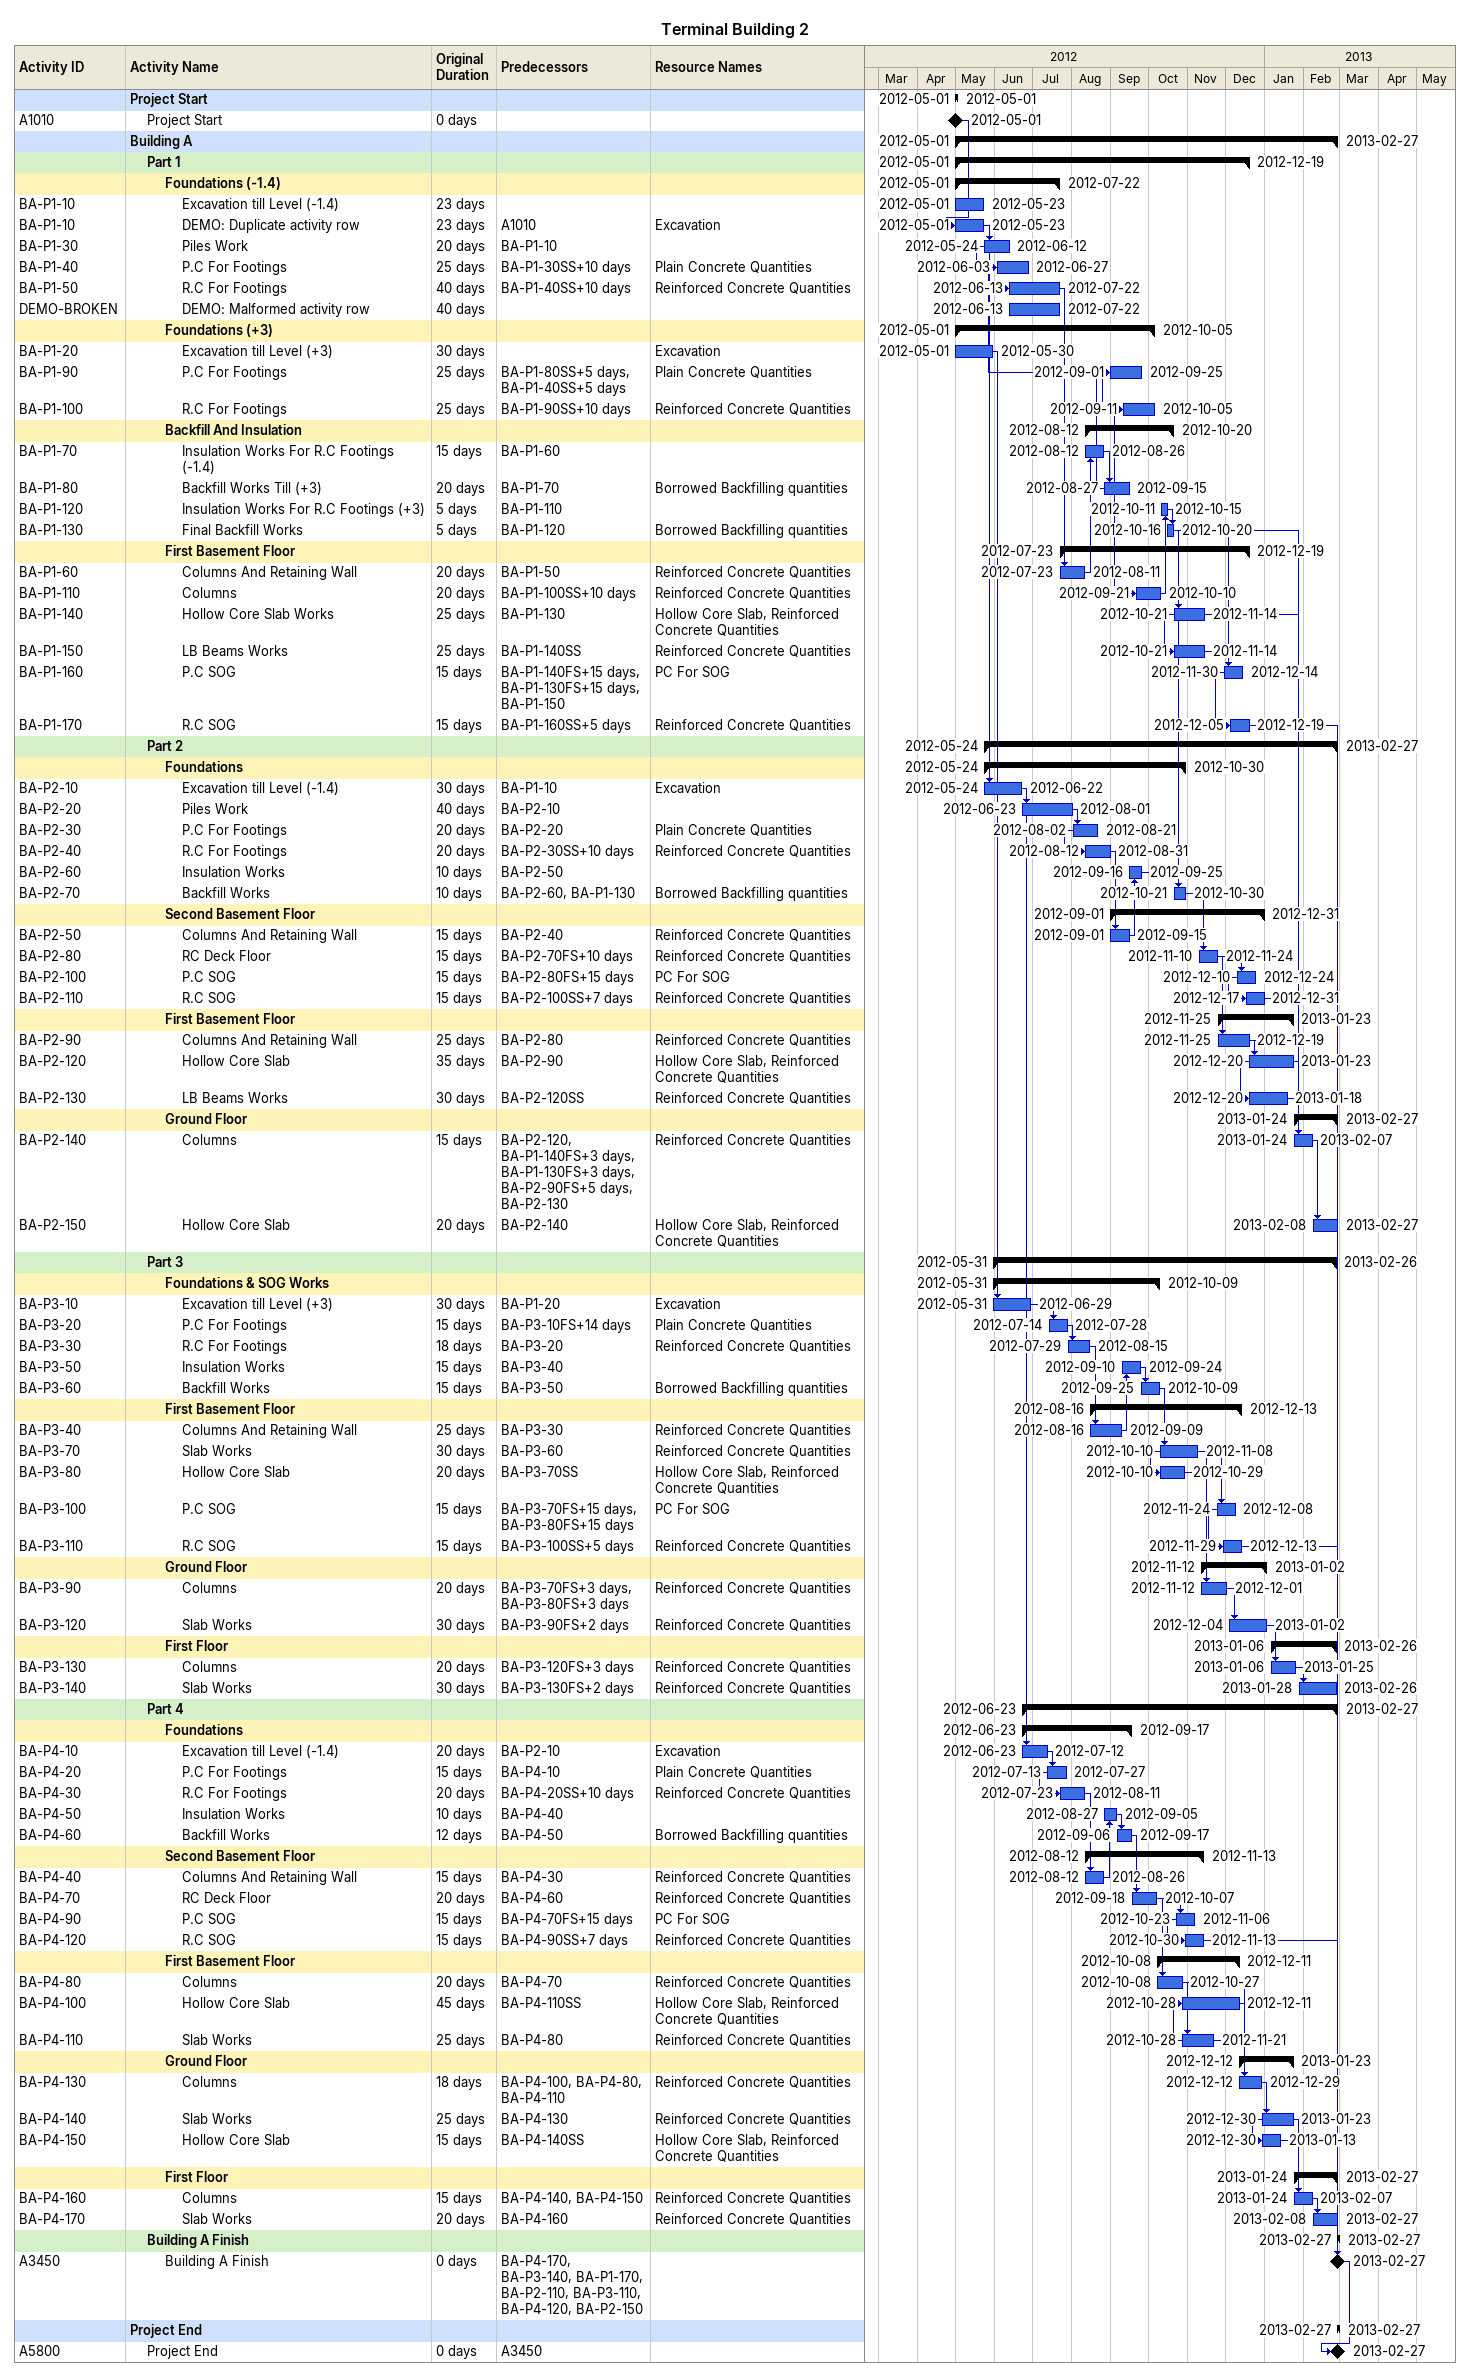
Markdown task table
Terminal Building 2

| ID | Level | Task | Original duration | Start | Finish | Predecessors | Resources |
|---|---|---|---|---|---|---|---|
|  | 1 | **Project Start** |  | 2012-05-01 | 2012-05-01 |  |  |
| A1010 | 2 | Project Start | 0d | 2012-05-01 | 2012-05-01 |  |  |
|  | 1 | **Building A** |  | 2012-05-01 | 2013-02-27 |  |  |
|  | 2 | **Part 1** |  | 2012-05-01 | 2012-12-19 |  |  |
|  | 3 | **Foundations (-1.4)** |  | 2012-05-01 | 2012-07-22 |  |  |
| BA-P1-10 | 4 | Excavation till Level (-1.4) | 23d | 2012-05-01 | 2012-05-23 |  |  |
| BA-P1-10 | 4 | DEMO: Duplicate activity row | 23d | 2012-05-01 | 2012-05-23 | A1010 | Excavation |
| BA-P1-30 | 4 | Piles Work | 20d | 2012-05-24 | 2012-06-12 | BA-P1-10 |  |
| BA-P1-40 | 4 | P.C For Footings | 25d | 2012-06-03 | 2012-06-27 | BA-P1-30SS+10d | Plain Concrete Quantities |
| BA-P1-50 | 4 | R.C For Footings | 40d | 2012-06-13 | 2012-07-22 | BA-P1-40SS+10d | Reinforced Concrete Quantities |
| DEMO-BROKEN | 4 | DEMO: Malformed activity row | 40d | 2012-06-13 | 2012-07-22 |  |  |
|  | 3 | **Foundations (+3)** |  | 2012-05-01 | 2012-10-05 |  |  |
| BA-P1-20 | 4 | Excavation till Level (+3) | 30d | 2012-05-01 | 2012-05-30 |  | Excavation |
| BA-P1-90 | 4 | P.C For Footings | 25d | 2012-09-01 | 2012-09-25 | BA-P1-80SS+5d, BA-P1-40SS+5d | Plain Concrete Quantities |
| BA-P1-100 | 4 | R.C For Footings | 25d | 2012-09-11 | 2012-10-05 | BA-P1-90SS+10d | Reinforced Concrete Quantities |
|  | 3 | **Backfill And Insulation** |  | 2012-08-12 | 2012-10-20 |  |  |
| BA-P1-70 | 4 | Insulation Works For R.C Footings (-1.4) | 15d | 2012-08-12 | 2012-08-26 | BA-P1-60 |  |
| BA-P1-80 | 4 | Backfill Works Till (+3) | 20d | 2012-08-27 | 2012-09-15 | BA-P1-70 | Borrowed Backfilling quantities |
| BA-P1-120 | 4 | Insulation Works For R.C Footings (+3) | 5d | 2012-10-11 | 2012-10-15 | BA-P1-110 |  |
| BA-P1-130 | 4 | Final Backfill Works | 5d | 2012-10-16 | 2012-10-20 | BA-P1-120 | Borrowed Backfilling quantities |
|  | 3 | **First Basement Floor** |  | 2012-07-23 | 2012-12-19 |  |  |
| BA-P1-60 | 4 | Columns And Retaining Wall | 20d | 2012-07-23 | 2012-08-11 | BA-P1-50 | Reinforced Concrete Quantities |
| BA-P1-110 | 4 | Columns | 20d | 2012-09-21 | 2012-10-10 | BA-P1-100SS+10d | Reinforced Concrete Quantities |
| BA-P1-140 | 4 | Hollow Core Slab Works | 25d | 2012-10-21 | 2012-11-14 | BA-P1-130 | Hollow Core Slab, Reinforced Concrete Quantities |
| BA-P1-150 | 4 | LB Beams Works | 25d | 2012-10-21 | 2012-11-14 | BA-P1-140SS | Reinforced Concrete Quantities |
| BA-P1-160 | 4 | P.C SOG | 15d | 2012-11-30 | 2012-12-14 | BA-P1-140FS+15d, BA-P1-130FS+15d, BA-P1-150 | PC For SOG |
| BA-P1-170 | 4 | R.C SOG | 15d | 2012-12-05 | 2012-12-19 | BA-P1-160SS+5d | Reinforced Concrete Quantities |
|  | 2 | **Part 2** |  | 2012-05-24 | 2013-02-27 |  |  |
|  | 3 | **Foundations** |  | 2012-05-24 | 2012-10-30 |  |  |
| BA-P2-10 | 4 | Excavation till Level (-1.4) | 30d | 2012-05-24 | 2012-06-22 | BA-P1-10 | Excavation |
| BA-P2-20 | 4 | Piles Work | 40d | 2012-06-23 | 2012-08-01 | BA-P2-10 |  |
| BA-P2-30 | 4 | P.C For Footings | 20d | 2012-08-02 | 2012-08-21 | BA-P2-20 | Plain Concrete Quantities |
| BA-P2-40 | 4 | R.C For Footings | 20d | 2012-08-12 | 2012-08-31 | BA-P2-30SS+10d | Reinforced Concrete Quantities |
| BA-P2-60 | 4 | Insulation Works | 10d | 2012-09-16 | 2012-09-25 | BA-P2-50 |  |
| BA-P2-70 | 4 | Backfill Works | 10d | 2012-10-21 | 2012-10-30 | BA-P2-60, BA-P1-130 | Borrowed Backfilling quantities |
|  | 3 | **Second Basement Floor** |  | 2012-09-01 | 2012-12-31 |  |  |
| BA-P2-50 | 4 | Columns And Retaining Wall | 15d | 2012-09-01 | 2012-09-15 | BA-P2-40 | Reinforced Concrete Quantities |
| BA-P2-80 | 4 | RC Deck Floor | 15d | 2012-11-10 | 2012-11-24 | BA-P2-70FS+10d | Reinforced Concrete Quantities |
| BA-P2-100 | 4 | P.C SOG | 15d | 2012-12-10 | 2012-12-24 | BA-P2-80FS+15d | PC For SOG |
| BA-P2-110 | 4 | R.C SOG | 15d | 2012-12-17 | 2012-12-31 | BA-P2-100SS+7d | Reinforced Concrete Quantities |
|  | 3 | **First Basement Floor** |  | 2012-11-25 | 2013-01-23 |  |  |
| BA-P2-90 | 4 | Columns And Retaining Wall | 25d | 2012-11-25 | 2012-12-19 | BA-P2-80 | Reinforced Concrete Quantities |
| BA-P2-120 | 4 | Hollow Core Slab | 35d | 2012-12-20 | 2013-01-23 | BA-P2-90 | Hollow Core Slab, Reinforced Concrete Quantities |
| BA-P2-130 | 4 | LB Beams Works | 30d | 2012-12-20 | 2013-01-18 | BA-P2-120SS | Reinforced Concrete Quantities |
|  | 3 | **Ground Floor** |  | 2013-01-24 | 2013-02-27 |  |  |
| BA-P2-140 | 4 | Columns | 15d | 2013-01-24 | 2013-02-07 | BA-P2-120, BA-P1-140FS+3d, BA-P1-130FS+3d, BA-P2-90FS+5d, BA-P2-130 | Reinforced Concrete Quantities |
| BA-P2-150 | 4 | Hollow Core Slab | 20d | 2013-02-08 | 2013-02-27 | BA-P2-140 | Hollow Core Slab, Reinforced Concrete Quantities |
|  | 2 | **Part 3** |  | 2012-05-31 | 2013-02-26 |  |  |
|  | 3 | **Foundations & SOG Works** |  | 2012-05-31 | 2012-10-09 |  |  |
| BA-P3-10 | 4 | Excavation till Level (+3) | 30d | 2012-05-31 | 2012-06-29 | BA-P1-20 | Excavation |
| BA-P3-20 | 4 | P.C For Footings | 15d | 2012-07-14 | 2012-07-28 | BA-P3-10FS+14d | Plain Concrete Quantities |
| BA-P3-30 | 4 | R.C For Footings | 18d | 2012-07-29 | 2012-08-15 | BA-P3-20 | Reinforced Concrete Quantities |
| BA-P3-50 | 4 | Insulation Works | 15d | 2012-09-10 | 2012-09-24 | BA-P3-40 |  |
| BA-P3-60 | 4 | Backfill Works | 15d | 2012-09-25 | 2012-10-09 | BA-P3-50 | Borrowed Backfilling quantities |
|  | 3 | **First Basement Floor** |  | 2012-08-16 | 2012-12-13 |  |  |
| BA-P3-40 | 4 | Columns And Retaining Wall | 25d | 2012-08-16 | 2012-09-09 | BA-P3-30 | Reinforced Concrete Quantities |
| BA-P3-70 | 4 | Slab Works | 30d | 2012-10-10 | 2012-11-08 | BA-P3-60 | Reinforced Concrete Quantities |
| BA-P3-80 | 4 | Hollow Core Slab | 20d | 2012-10-10 | 2012-10-29 | BA-P3-70SS | Hollow Core Slab, Reinforced Concrete Quantities |
| BA-P3-100 | 4 | P.C SOG | 15d | 2012-11-24 | 2012-12-08 | BA-P3-70FS+15d, BA-P3-80FS+15d | PC For SOG |
| BA-P3-110 | 4 | R.C SOG | 15d | 2012-11-29 | 2012-12-13 | BA-P3-100SS+5d | Reinforced Concrete Quantities |
|  | 3 | **Ground Floor** |  | 2012-11-12 | 2013-01-02 |  |  |
| BA-P3-90 | 4 | Columns | 20d | 2012-11-12 | 2012-12-01 | BA-P3-70FS+3d, BA-P3-80FS+3d | Reinforced Concrete Quantities |
| BA-P3-120 | 4 | Slab Works | 30d | 2012-12-04 | 2013-01-02 | BA-P3-90FS+2d | Reinforced Concrete Quantities |
|  | 3 | **First Floor** |  | 2013-01-06 | 2013-02-26 |  |  |
| BA-P3-130 | 4 | Columns | 20d | 2013-01-06 | 2013-01-25 | BA-P3-120FS+3d | Reinforced Concrete Quantities |
| BA-P3-140 | 4 | Slab Works | 30d | 2013-01-28 | 2013-02-26 | BA-P3-130FS+2d | Reinforced Concrete Quantities |
|  | 2 | **Part 4** |  | 2012-06-23 | 2013-02-27 |  |  |
|  | 3 | **Foundations** |  | 2012-06-23 | 2012-09-17 |  |  |
| BA-P4-10 | 4 | Excavation till Level (-1.4) | 20d | 2012-06-23 | 2012-07-12 | BA-P2-10 | Excavation |
| BA-P4-20 | 4 | P.C For Footings | 15d | 2012-07-13 | 2012-07-27 | BA-P4-10 | Plain Concrete Quantities |
| BA-P4-30 | 4 | R.C For Footings | 20d | 2012-07-23 | 2012-08-11 | BA-P4-20SS+10d | Reinforced Concrete Quantities |
| BA-P4-50 | 4 | Insulation Works | 10d | 2012-08-27 | 2012-09-05 | BA-P4-40 |  |
| BA-P4-60 | 4 | Backfill Works | 12d | 2012-09-06 | 2012-09-17 | BA-P4-50 | Borrowed Backfilling quantities |
|  | 3 | **Second Basement Floor** |  | 2012-08-12 | 2012-11-13 |  |  |
| BA-P4-40 | 4 | Columns And Retaining Wall | 15d | 2012-08-12 | 2012-08-26 | BA-P4-30 | Reinforced Concrete Quantities |
| BA-P4-70 | 4 | RC Deck Floor | 20d | 2012-09-18 | 2012-10-07 | BA-P4-60 | Reinforced Concrete Quantities |
| BA-P4-90 | 4 | P.C SOG | 15d | 2012-10-23 | 2012-11-06 | BA-P4-70FS+15d | PC For SOG |
| BA-P4-120 | 4 | R.C SOG | 15d | 2012-10-30 | 2012-11-13 | BA-P4-90SS+7d | Reinforced Concrete Quantities |
|  | 3 | **First Basement Floor** |  | 2012-10-08 | 2012-12-11 |  |  |
| BA-P4-80 | 4 | Columns | 20d | 2012-10-08 | 2012-10-27 | BA-P4-70 | Reinforced Concrete Quantities |
| BA-P4-100 | 4 | Hollow Core Slab | 45d | 2012-10-28 | 2012-12-11 | BA-P4-110SS | Hollow Core Slab, Reinforced Concrete Quantities |
| BA-P4-110 | 4 | Slab Works | 25d | 2012-10-28 | 2012-11-21 | BA-P4-80 | Reinforced Concrete Quantities |
|  | 3 | **Ground Floor** |  | 2012-12-12 | 2013-01-23 |  |  |
| BA-P4-130 | 4 | Columns | 18d | 2012-12-12 | 2012-12-29 | BA-P4-100, BA-P4-80, BA-P4-110 | Reinforced Concrete Quantities |
| BA-P4-140 | 4 | Slab Works | 25d | 2012-12-30 | 2013-01-23 | BA-P4-130 | Reinforced Concrete Quantities |
| BA-P4-150 | 4 | Hollow Core Slab | 15d | 2012-12-30 | 2013-01-13 | BA-P4-140SS | Hollow Core Slab, Reinforced Concrete Quantities |
|  | 3 | **First Floor** |  | 2013-01-24 | 2013-02-27 |  |  |
| BA-P4-160 | 4 | Columns | 15d | 2013-01-24 | 2013-02-07 | BA-P4-140, BA-P4-150 | Reinforced Concrete Quantities |
| BA-P4-170 | 4 | Slab Works | 20d | 2013-02-08 | 2013-02-27 | BA-P4-160 | Reinforced Concrete Quantities |
|  | 2 | **Building A Finish** |  | 2013-02-27 | 2013-02-27 |  |  |
| A3450 | 3 | Building A Finish | 0d | 2013-02-27 | 2013-02-27 | BA-P4-170, BA-P3-140, BA-P1-170, BA-P2-110, BA-P3-110, BA-P4-120, BA-P2-150 |  |
|  | 1 | **Project End** |  | 2013-02-27 | 2013-02-27 |  |  |
| A5800 | 2 | Project End | 0d | 2013-02-27 | 2013-02-27 | A3450 |  |
